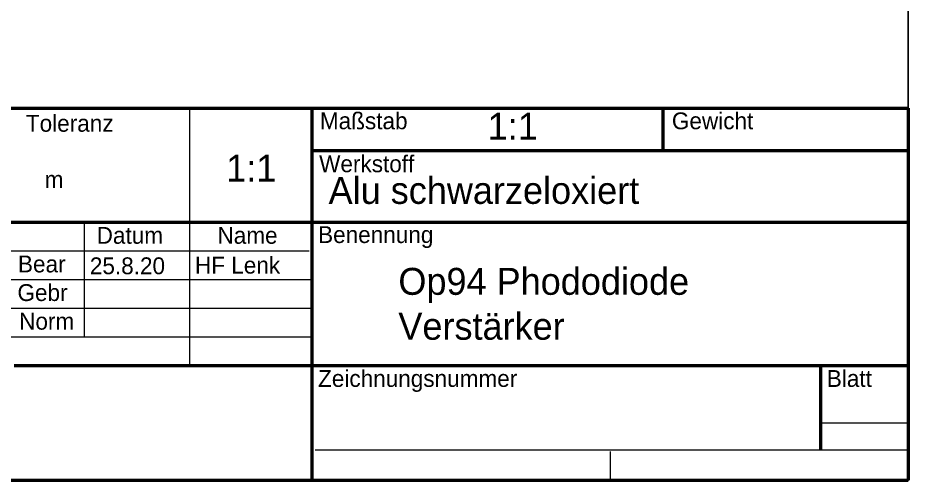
# Model space of a CAD drawing. Header units: millimetres. Extents: x 0 to 200, y 0 to 275.
# Drawn here: x 67.9 to 200, y 0 to 68.6 of the extents above; entities that cross this region are included whole.
import ezdxf

# ---------------------------------------------------------------- set-up
doc = ezdxf.new("R2010")
doc.units = ezdxf.units.MM
for name, color, linetype, lineweight in [('0.18', 7, 'Continuous', 18), ('0.25', 7, 'Continuous', 25), ('0.5 Vollinie', 7, 'Continuous', 50), ('Bemaßung', 2, 'Continuous', 25)]:
    doc.layers.add(name, color=color, linetype=linetype, lineweight=lineweight)

# ---------------------------------------------------------------- blocks, each defined once
blk = doc.blocks.new('*U2')
at = {"layer": '0.18'}
for p, q in [((-106.6, 55.25), (-106.6, 17)), ((-122.2, 38.25), (-122.2, 21.25)), ((-88.84, 34), (-187.2, 34)), ((-88.45, 29.75), (-187.2, 29.75)), ((-88.45, 25.5), (-187.2, 25.5)), ((-88.71, 21.25), (-187.2, 21.25)), ((-13, 8.5), (0, 8.5)), ((-87.95, 4.53), (0, 4.53)), ((-44.2, 4.25), (-44.2, 0))]:
    blk.add_line(p, q, dxfattribs=at)
at = {"layer": '0.5 Vollinie'}
for p, q in [((-187.36, 55.25), (0, 55.25)), ((-88.4, 0), (-88.4, 55.25)), ((-36.4, 55.25), (-36.4, 48.88)), ((0, 55.25), (0, 0)), ((0, 48.88), (-88.4, 48.88)), ((0, 38.25), (-187.2, 38.25)), ((0, 17), (-132.6, 17)), ((-13, 17), (-13, 4.53)), ((-187.2, 0), (0, 0))]:
    blk.add_line(p, q, dxfattribs=at)
blk.add_lwpolyline([(-13, 10.62), (-13, 10.62), (-13, 10.62), (-13, 10.62)], close=True, dxfattribs=at)
at = {"layer": '0.25', "char_height": 2.5, "attachment_point": 1}
for s, insert, width in [('Maßstab', (-87.26, 54.6), 2.6), ('Werkstoff', (-87.37, 48.22), 13), ('Gebr', (-132.12, 29.1), 2.6), ('Norm', (-131.87, 24.85), 2.6)]:
    blk.add_mtext(s, dxfattribs=dict(at, insert=insert, width=width))
for s, insert in [('Gewicht', (-35.05, 54.6)), ('Datum', (-120.37, 37.6)), ('Name', (-102.45, 37.6)), ('Benennung', (-87.53, 37.71)), ('Bear', (-132.04, 33.35)), ('Zeichnungsnummer', (-87.53, 16.35)), ('Blatt', (-12.07, 16.35))]:
    blk.add_mtext(s, dxfattribs=dict(at, insert=insert))

msp = doc.modelspace()

# ---------------------------------------------------------------- linework, layer by layer
msp.add_lwpolyline([(0, 275), (0, 0), (200, 0), (200, 275)], close=True)

# ---------------------------------------------------------------- block references
msp.add_blockref('*U2', (200, 0))

# ---------------------------------------------------------------- texts
at = {"layer": '0.5 Vollinie', "char_height": 4, "attachment_point": 1}
for s, width, insert in [('1:1', 17.3378, (137.63, 54.54)), ('Alu schwarzeloxiert', 95.3946, (114.03, 45.02)), ('Op94 Phododiode \\PVerstärker', 65.4713, (124.38, 31.52))]:
    msp.add_mtext_dynamic_manual_height_columns(s, width=width, gutter_width=12.5, heights=[0], dxfattribs=dict(at, insert=insert))
at = {"layer": 'Bemaßung', "attachment_point": 1}
for s, width, insert, char_height in [('Toleranz\\P\\P   m', 22.7024, (69.13, 54.23), 2.5), ('1:1', 7.106, (98.84, 48.32), 4)]:
    msp.add_mtext_dynamic_manual_height_columns(s, width=width, gutter_width=12.5, heights=[0], dxfattribs=dict(at, insert=insert, char_height=char_height))
at = {"layer": 'Bemaßung', "char_height": 2.5, "attachment_point": 1}
for s, insert, width in [('25.8.20', (78.62, 33.08), 14.7771), ('HF Lenk', (94.21, 33.17), 17.9117)]:
    msp.add_mtext(s, dxfattribs=dict(at, insert=insert, width=width))

doc.saveas('drawing.dxf')
